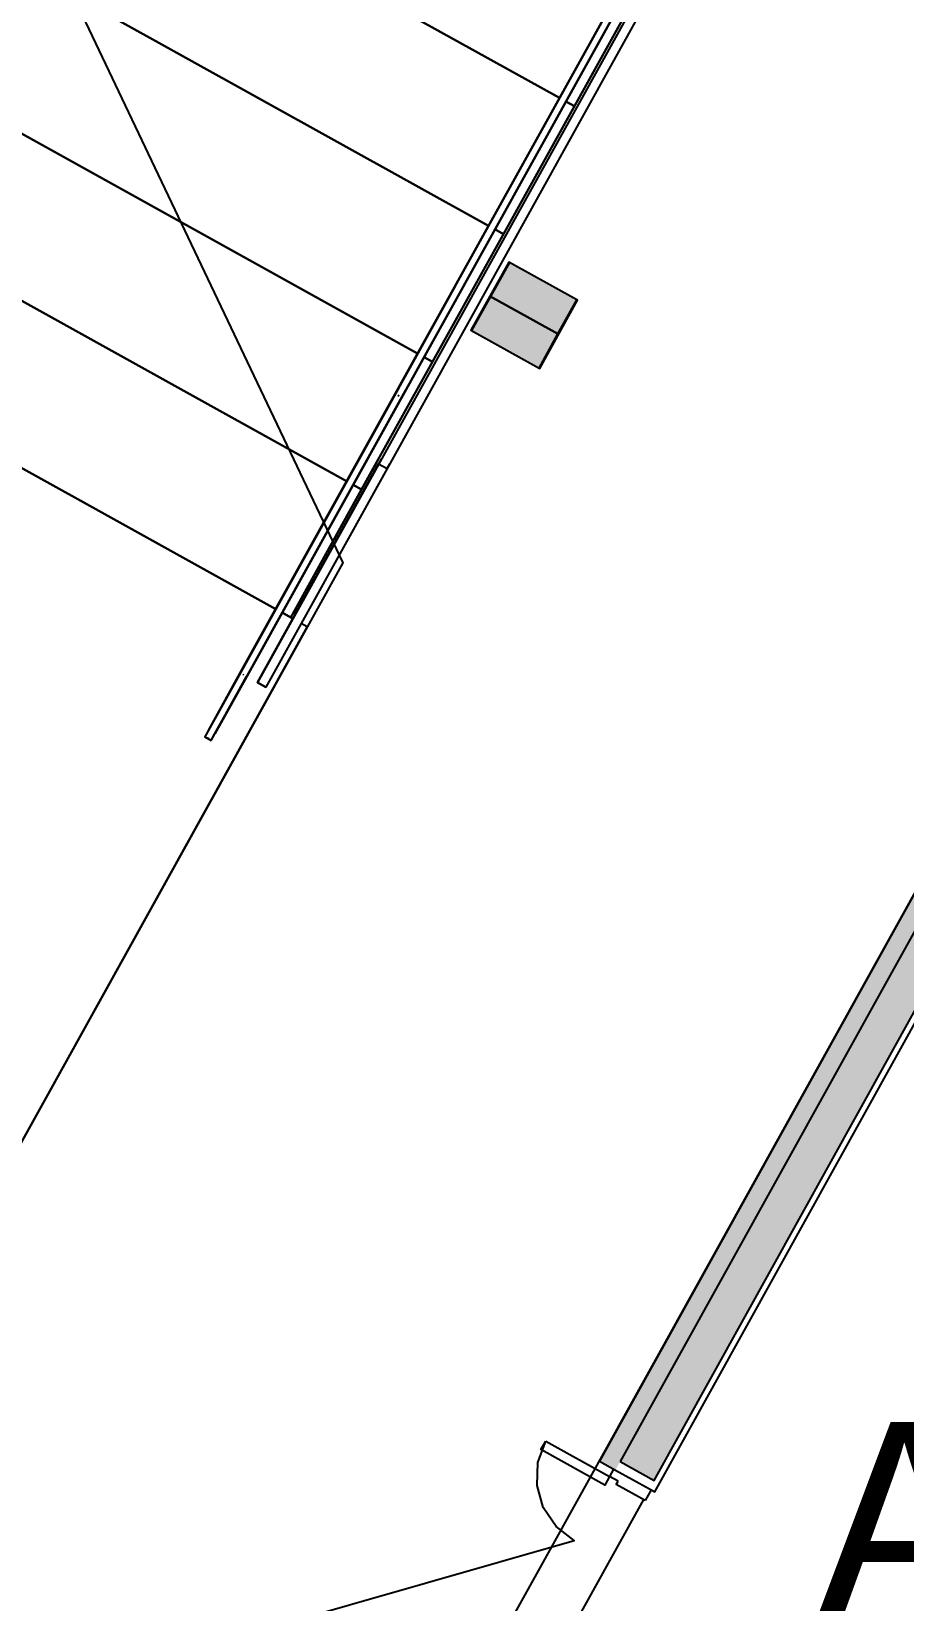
# Model space of a CAD drawing. Header units: metres. Extents: x 2.3 to 42.8, y 0.9 to 31.9.
# Drawn here: x 29.856 to 31.268, y 17.672 to 20.21 of the extents above; entities that cross this region are included whole.
import ezdxf

# ---------------------------------------------------------------- set-up
doc = ezdxf.new("R2010")
doc.units = ezdxf.units.M
for name, color, linetype in [('ARREDI', 9, 'Continuous'), ('PARETI_STRUTTURE', 7, 'Continuous'), ('PILASTRI_SETTI', 8, 'Continuous'), ('WAYFINDING_TESTI', 7, 'Continuous')]:
    doc.layers.add(name, color=color, linetype=linetype)

msp = doc.modelspace()

# ---------------------------------------------------------------- linework, layer by layer
at = {"layer": 'ARREDI'}
for points in [[(30.8186, 20.2977), (30.1941, 19.1729)], [(30.8316, 20.2967), (30.2045, 19.1672)], [(30.5976, 19.782), (30.7078, 19.7209), (30.7384, 19.776), (30.6282, 19.8371)], [(30.7078, 19.7209), (30.5976, 19.782), (30.5671, 19.727), (30.6772, 19.6658)], [(30.8082, 17.8983), (30.8633, 17.8677), (31.3813, 18.8006), (31.3262, 18.8312)]]:
    msp.add_lwpolyline(points, close=True, dxfattribs=at)
for points in [[(30.8524, 20.2936), (30.2217, 19.1576), (30.2354, 19.15)], [(30.8662, 20.286), (30.2354, 19.15), (30.2217, 19.1576), (30.4178, 19.5109)], [(30.5413, 19.7982), (30.1948, 19.1742)], [(30.5516, 19.7924), (30.2052, 19.1685), (30.4611, 19.6294)], [(30.4508, 19.6351), (30.1948, 19.1742)], [(30.4489, 19.622), (30.4498, 19.6212), (30.4509, 19.6208)], [(30.4219, 19.5183), (30.4178, 19.5109), (30.4316, 19.5033), (30.4357, 19.5107)], [(30.4316, 19.5033), (30.2354, 19.15)], [(30.1941, 19.1729), (30.1368, 19.0697), (30.1471, 19.0639)], [(30.1426, 19.0801), (30.1948, 19.1742), (30.1397, 19.0748)], [(30.1426, 19.0802), (30.1941, 19.1729)], [(30.1471, 19.0639), (30.2044, 19.1672)], [(30.15, 19.0691), (30.2052, 19.1685)], [(30.2045, 19.1672), (30.1529, 19.0744), (30.2052, 19.1685)], [(30.198, 19.1708), (30.1993, 19.1701)], [(30.1434, 19.0662), (30.142, 19.0668), (30.1407, 19.0677)]]:
    msp.add_lwpolyline(points, dxfattribs=at)
at = {"layer": 'PARETI_STRUTTURE'}
for points in [[(28.6905, 22.8563), (30.3598, 19.3511), (29.0333, 16.9621), (26.2439, 18.5109), (26.243, 18.5092)], [(30.8528, 20.3024), (31.4281, 21.3385), (31.4195, 21.3433), (30.8442, 20.3072), (30.8528, 20.3024), (30.7381, 20.0959), (30.6234, 19.8893), (30.5087, 19.6828), (30.3941, 19.4762), (30.2794, 19.2697)], [(30.2195, 16.8381), (30.1937, 16.8524), (30.4785, 17.3654), (32.346, 20.7287)], [(28.2919, 20.4762), (28.2444, 20.3906), (30.2515, 19.2762), (28.2444, 20.3906), (28.3017, 20.4939)], [(30.7343, 20.089), (30.849, 20.2955)], [(30.6196, 19.8824), (30.7343, 20.089)], [(30.5049, 19.6759), (30.6196, 19.8824)], [(30.3902, 19.4694), (30.5049, 19.6759)], [(30.2756, 19.2628), (30.3902, 19.4694)], [(30.2661, 19.268), (30.279, 19.2609)], [(30.2928, 19.2533), (30.3025, 19.2479), (29.3812, 17.5886)], [(31.309, 18.861), (30.7748, 17.8989), (30.8006, 17.8846)], [(30.8557, 17.854), (30.8643, 17.8492), (31.3985, 18.8114), (31.3899, 18.8161)], [(30.5784, 17.4585), (30.5755, 17.4533), (30.5618, 17.461), (30.5694, 17.4748), (30.2596, 17.6468), (30.252, 17.633), (30.7338, 17.7708), (30.7047, 17.7936), (30.6841, 17.8242), (30.6739, 17.8597), (30.6752, 17.8967), (30.6879, 17.9314)], [(30.7978, 17.8861), (30.7911, 17.8741), (30.7835, 17.8603), (30.6802, 17.9176), (30.6879, 17.9314)], [(30.6879, 17.9314), (30.7911, 17.8741)], [(30.8049, 17.8664), (30.7912, 17.8741)], [(30.8006, 17.8846), (30.8557, 17.854)], [(30.8006, 17.8846), (30.8557, 17.854)], [(30.802, 17.8613), (30.8049, 17.8664)], [(30.8489, 17.8353), (30.802, 17.8613)], [(30.8584, 17.8525), (30.8489, 17.8353)], [(30.8461, 17.8368), (30.6225, 17.434)]]:
    msp.add_lwpolyline(points, dxfattribs=at)
for points in [[(30.3661, 19.4827), (28.6185, 20.4531)], [(30.4808, 19.6893), (29.1761, 20.4137)], [(30.5955, 19.8958), (29.7338, 20.3743)], [(30.7102, 20.1024), (30.2914, 20.3349)], [(30.7343, 20.089), (30.7205, 20.0966)], [(30.6196, 19.8824), (30.6058, 19.8901)], [(30.5682, 19.7264), (30.6783, 19.6652), (30.7395, 19.7753), (30.6293, 19.8365)], [(30.5976, 19.782), (30.7078, 19.7209), (30.7384, 19.776), (30.6282, 19.8371)], [(30.7078, 19.7209), (30.5976, 19.782), (30.5671, 19.727), (30.6772, 19.6658)], [(30.5049, 19.6759), (30.4912, 19.6835)], [(30.3902, 19.4694), (30.3765, 19.477)], [(30.2756, 19.2628), (30.2618, 19.2705)], [(30.8082, 17.8983), (30.8633, 17.8677), (31.3813, 18.8006), (31.3262, 18.8312)]]:
    msp.add_lwpolyline(points, close=True, dxfattribs=at)
at = {"layer": 'PILASTRI_SETTI'}
for points in [[(30.6783, 19.6652), (30.7395, 19.7753), (30.5682, 19.7264), (30.6293, 19.8365)], [(30.6772, 19.6658), (30.7078, 19.7209), (30.5671, 19.727), (30.5976, 19.782)], [(30.8006, 17.8846), (31.3348, 18.8467), (30.7748, 17.8989), (31.309, 18.861)], [(30.8633, 17.8677), (31.3813, 18.8006), (30.8082, 17.8983), (31.3262, 18.8312)]]:
    msp.add_solid(points, dxfattribs=at)

# ---------------------------------------------------------------- texts
at = {"layer": 'WAYFINDING_TESTI', "insert": (32.1, 17.8), "char_height": 0.32, "attachment_point": 5}
msp.add_mtext('AULA 017', dxfattribs=at)

doc.saveas('drawing.dxf')
